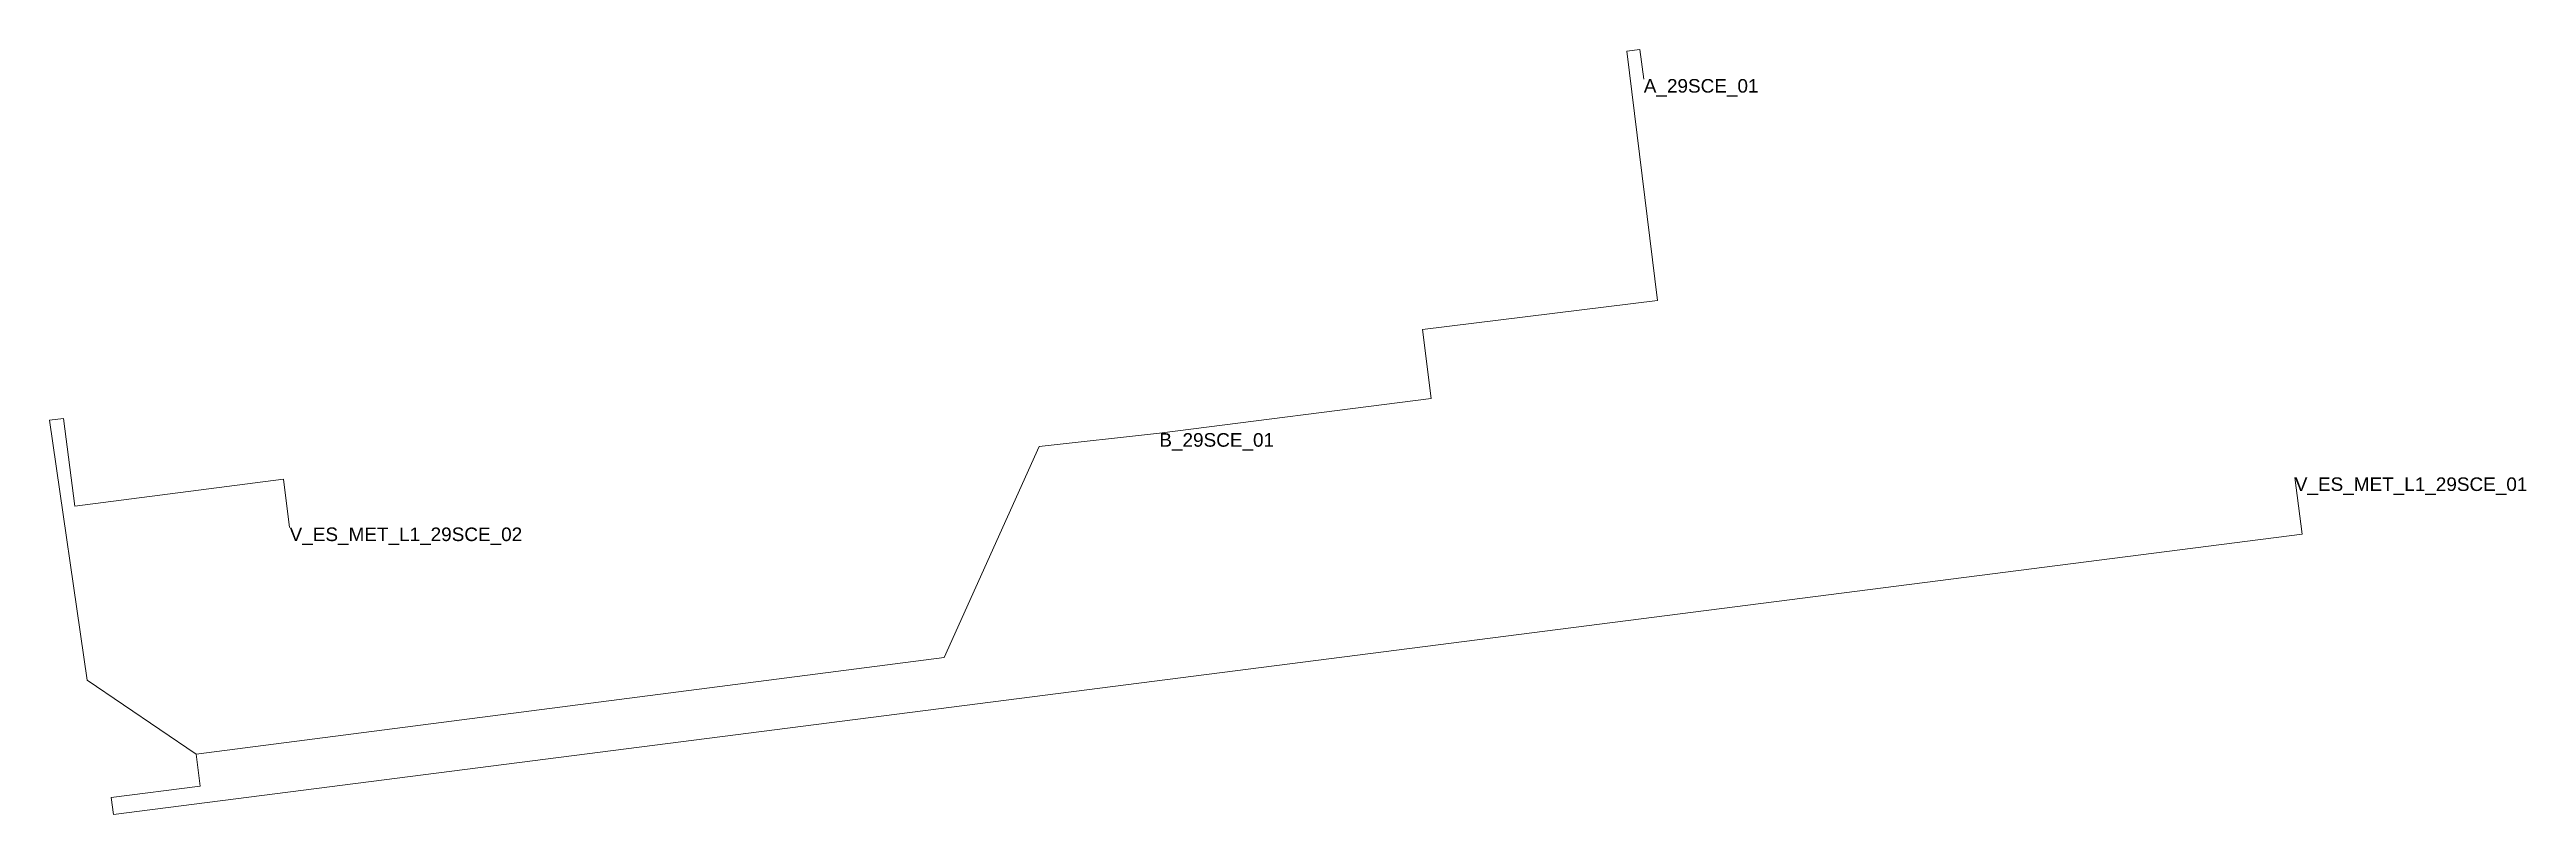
# Model space of a CAD drawing. Header units: metres. Extents: x 433798.9 to 433890.3, y 4589122.8 to 4589151.
import ezdxf
from ezdxf.enums import TextEntityAlignment as Align

# ---------------------------------------------------------------- set-up
doc = ezdxf.new("R2010")
doc.units = ezdxf.units.M
doc.header["$MEASUREMENT"] = 0
for name, color, linetype, lineweight, true_color in [('01_A_AccesTren_t', 40, 'Continuous', 0, 0xffd600), ('01_C_AccesExt_t', 251, 'Continuous', 0, 0x646464), ('01_I_Ascensor_l', 251, 'Continuous', 0, 0x646464), ('01_I_BarreraTarifaria_t', 251, 'Continuous', 0, 0x646464), ('01_I_Horitzontal_l', 251, 'Continuous', 0, 0x646464)]:
    doc.layers.add(name, color=color, linetype=linetype, lineweight=lineweight, true_color=true_color)
doc.styles.add('Style-Arial', font='arial.ttf')

msp = doc.modelspace()

# ---------------------------------------------------------------- linework, layer by layer
at = {"layer": '01_I_Ascensor_l'}
for p, q in [((433857.587197, 4589150.952293), (433857.109752, 4589150.893419, -10)), ((433798.913936, 4589137.284699, -10), (433799.431591, 4589137.351729, -20)), ((433801.191097, 4589123.377425, -10), (433801.270869, 4589122.754168, -20))]:
    msp.add_line(p, q, dxfattribs=at)
at = {"layer": '01_I_Horitzontal_l'}
msp.add_line((433857.731, 4589149.865177), (433857.587197, 4589150.952293), dxfattribs=at)
at = {"layer": '01_I_Horitzontal_l', "flags": 128}
for points, elevation in [([(433857.109752, 4589150.893419), (433858.243233, 4589141.701351), (433849.56254, 4589140.630928), (433849.887103, 4589138.093927), (433839.858745, 4589136.810982)], -10), ([(433804.322053, 4589124.981652), (433800.306365, 4589127.708966), (433798.913936, 4589137.284699)], -10), ([(433799.431591, 4589137.351729), (433799.850281, 4589134.118316), (433807.54139, 4589135.114228), (433807.772173, 4589133.331967)], -20), ([(433839.858745, 4589136.810982), (433835.427896, 4589136.314554), (433831.916145, 4589128.537916), (433804.322053, 4589124.981652)], -10), ([(433801.270869, 4589122.754168), (433882.017154, 4589133.08917), (433881.749701, 4589135.178758)], -20), ([(433804.322053, 4589124.981652), (433804.47427, 4589123.800553), (433801.191097, 4589123.377425)], -10)]:
    msp.add_lwpolyline(points, dxfattribs=dict(at, elevation=elevation))

# ---------------------------------------------------------------- texts
at = {"layer": '01_A_AccesTren_t', "style": 'Style-Arial'}
for s, p in [('V_ES_MET_L1_29SCE_01', (433881.749701, 4589135.178758, -20)), ('V_ES_MET_L1_29SCE_02', (433807.772173, 4589133.331967, -20))]:
    msp.add_text(s, height=0.5, dxfattribs=at).set_placement(p, align=Align.TOP_LEFT)
at = {"layer": '01_C_AccesExt_t', "style": 'Style-Arial'}
msp.add_text('A_29SCE_01', height=0.5, dxfattribs=at).set_placement((433857.731, 4589149.865177), align=Align.TOP_LEFT)
at = {"layer": '01_I_BarreraTarifaria_t', "style": 'Style-Arial'}
msp.add_text('B_29SCE_01', height=0.5, dxfattribs=at).set_placement((433839.858745, 4589136.810982, -10), align=Align.TOP_LEFT)

doc.saveas('drawing.dxf')
